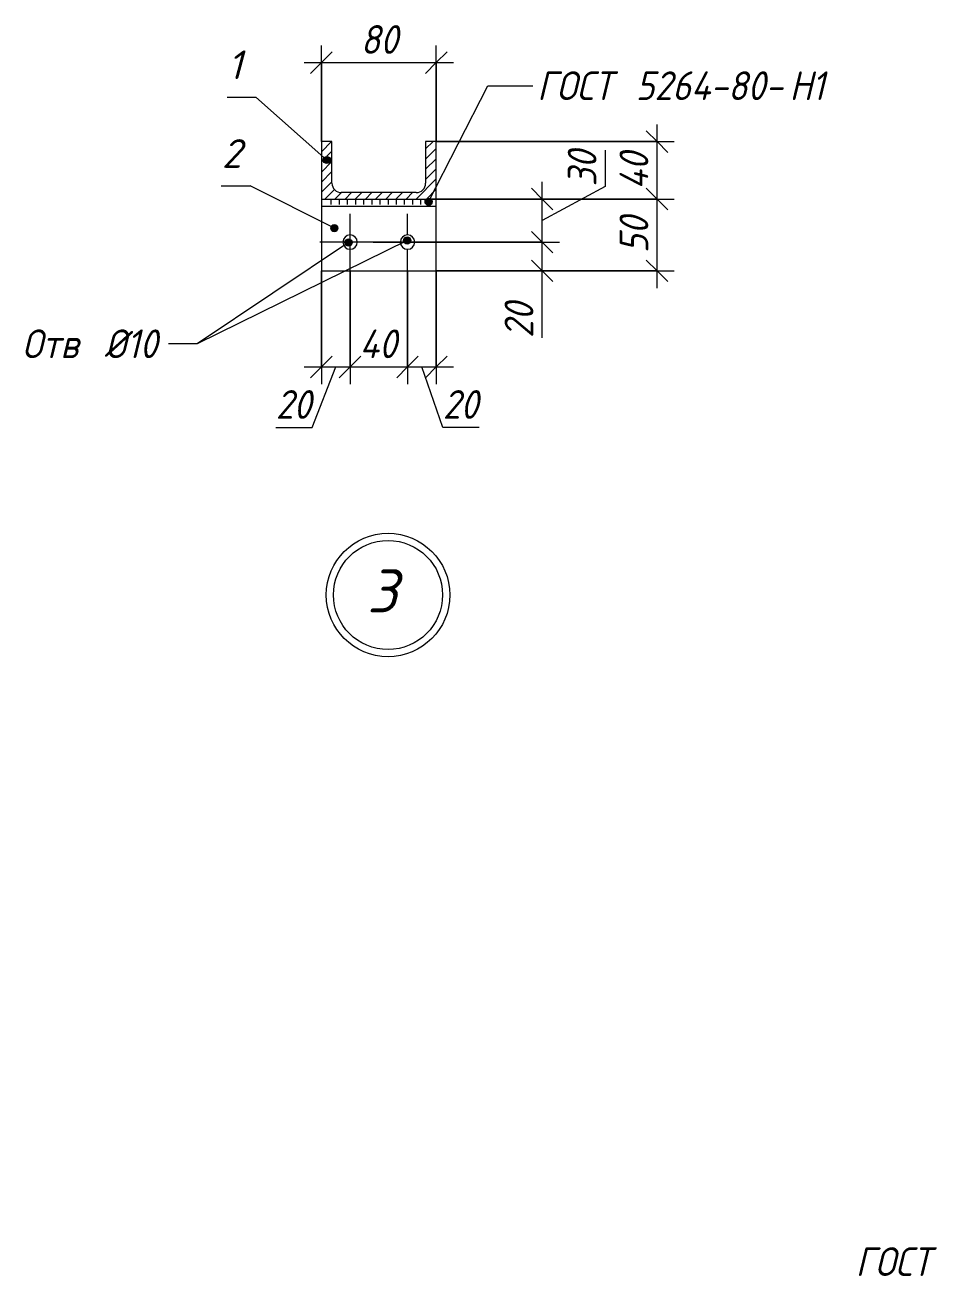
# Model space of a CAD drawing. Header units: millimetres. Extents: x -11164 to -4227, y -523 to 5092.
# Drawn here: x -6149 to -5514, y 3365 to 4237 of the extents above; entities that cross this region are included whole.
import ezdxf

# ---------------------------------------------------------------- set-up
doc = ezdxf.new("R2010")
doc.units = ezdxf.units.MM
doc.linetypes.add('50_200_ШТРИХ_1Т_ш5_п1_п1_', pattern=[70, 50, -10, 0, -10])
for name, color, linetype, lineweight in [('A-ANNO-DIMS', 7, 'Continuous', 9), ('A-ANNO-DIMS-10', 7, 'Continuous', 9), ('A-ANNO-NOTE', 7, 'Continuous', 9), ('A-DETL', 7, 'Continuous', 9), ('A-DETL-5', 7, 'Continuous', 20), ('A-DETL-CNTR-1', 7, '50_200_ШТРИХ_1Т_ш5_п1_п1_', 5), ('A-DETL-GENF-1', 7, 'Continuous', 5), ('G-ANNO-TEXT', 7, 'Continuous', 9)]:
    doc.layers.add(name, color=color, linetype=linetype, lineweight=lineweight)
doc.styles.add('ISOCPEUR_B_I', font='', dxfattribs={"height": 30})
doc.styles.add('ISOCPEUR_I_3', font='isocpeui.ttf', dxfattribs={"width": 0.9, "height": 20})
doc.styles.add('ISOCPEUR_I_4', font='isocpeui.ttf', dxfattribs={"height": 20})
doc.styles.get('ISOCPEUR_B_I').set_extended_font_data('ISOCPEUR', italic=True, bold=True)
doc.dimstyles.new('ISO-2_0_0_9К_СРЕДНИЙ_2', dxfattribs={"dimscale": 304.8, "dimtxt": 19.919624, "dimasz": 0.049213, "dimexe": 0.03937, "dimexo": 0, "dimgap": 0, "dimtad": 1, "dimdec": 0, "dimzin": 0, "dimdsep": 46, "dimtxsty": 'ISOCPEUR_I_3', "dimblk1": 'OBLIQUE', "dimblk2": 'OBLIQUE', "dimsah": 1, "dimcen": 0.09, "dimdle": 0.03937, "dimazin": 0, "dimtfac": 1, "dimtdec": 4, "dimtix": 1, "dimtmove": 0, "dimatfit": 3, "dimfxl": 1, "dimtvp": 1, "dimtolj": 1, "dimtzin": 0, "dimarcsym": 2})
doc.dimstyles.new('ISO-2_0_0_9К_СРЕДНИЙ_3', dxfattribs={"dimscale": 304.8, "dimtxt": 19.919624, "dimasz": 0.049213, "dimexe": 0.03937, "dimexo": 0, "dimgap": 0, "dimtad": 1, "dimdec": 0, "dimzin": 0, "dimdsep": 46, "dimtxsty": 'ISOCPEUR_I_3', "dimblk1": 'OBLIQUE', "dimblk2": 'OBLIQUE', "dimsah": 1, "dimcen": 0.09, "dimdle": 0.03937, "dimazin": 0, "dimtfac": 1, "dimtdec": 4, "dimtix": 1, "dimtmove": 1, "dimatfit": 3, "dimfxl": 1, "dimtvp": 1, "dimtolj": 1, "dimtzin": 0, "dimarcsym": 2})

# ---------------------------------------------------------------- blocks, each defined once
blk = doc.blocks.new('DIMBLOCK41-АР1_Узлы металлических стоек')
at = {"layer": 'A-ANNO-DIMS-10', "lineweight": 20}
for p, q in [((-5788.91, 4085.54), (-5796.41, 4093.04)), ((-5788.91, 4085.54), (-5781.41, 4078.04)), ((-5788.91, 4065.54), (-5796.41, 4073.04)), ((-5788.91, 4065.54), (-5781.41, 4058.04))]:
    blk.add_line(p, q, dxfattribs=at)
at = {"layer": 'A-ANNO-DIMS-10'}
for p, q in [((-5906.58, 4085.54), (-5776.91, 4085.54)), ((-5788.91, 4085.54), (-5906.58, 4085.54)), ((-5788.91, 4053.54), (-5788.91, 4085.54)), ((-5788.91, 4044.06), (-5788.91, 4075.54)), ((-5862.58, 4065.54), (-5776.91, 4065.54)), ((-5788.91, 4065.54), (-5862.58, 4065.54)), ((-5788.91, 4018.77), (-5788.91, 4044.06))]:
    blk.add_line(p, q, dxfattribs=at)
at = {"layer": 'A-ANNO-DIMS-10', "color": 0, "insert": (-5815.04, 4018.77), "char_height": 20, "width": 30.3391, "attachment_point": 1, "rotation": 90, "line_spacing_factor": 1.149209, "style": 'ISOCPEUR_I_3'}
blk.add_mtext('20', dxfattribs=at)
blk = doc.blocks.new('_Oblique')
at = {"color": 0, "linetype": 'ByBlock', "lineweight": -2}
blk.add_line((-0.5, -0.5), (0.5, 0.5), dxfattribs=at)
blk = doc.blocks.new('DIMBLOCK42-АР1_Узлы металлических стоек')
at = {"layer": 'A-ANNO-DIMS-10'}
for p, q in [((-5744.95, 4149.61), (-5744.95, 4124.32)), ((-5788.91, 4085.54), (-5788.91, 4127.54)), ((-5744.95, 4124.32), (-5788.91, 4100.54)), ((-5867.83, 4115.54), (-5776.91, 4115.54)), ((-5788.91, 4115.54), (-5867.83, 4115.54)), ((-5906.58, 4085.54), (-5776.91, 4085.54)), ((-5788.91, 4085.54), (-5906.58, 4085.54))]:
    blk.add_line(p, q, dxfattribs=at)
at = {"layer": 'A-ANNO-DIMS-10', "lineweight": 20}
for p, q in [((-5788.91, 4115.54), (-5796.41, 4123.04)), ((-5788.91, 4115.54), (-5781.41, 4108.04)), ((-5788.91, 4085.54), (-5796.41, 4093.04)), ((-5788.91, 4085.54), (-5781.41, 4078.04))]:
    blk.add_line(p, q, dxfattribs=at)
at = {"layer": 'A-ANNO-DIMS-10', "color": 0, "insert": (-5771.08, 4124.32), "char_height": 20, "width": 30.3391, "attachment_point": 1, "rotation": 90, "line_spacing_factor": 1.149209, "style": 'ISOCPEUR_I_3'}
blk.add_mtext('30', dxfattribs=at)
blk = doc.blocks.new('DIMBLOCK43-АР1_Узлы металлических стоек')
at = {"layer": 'A-ANNO-DIMS-10', "lineweight": 20}
for p, q in [((-5708.91, 4115.54), (-5716.41, 4123.04)), ((-5708.91, 4115.54), (-5701.41, 4108.04)), ((-5708.91, 4065.54), (-5716.41, 4073.04)), ((-5708.91, 4065.54), (-5701.41, 4058.04))]:
    blk.add_line(p, q, dxfattribs=at)
at = {"layer": 'A-ANNO-DIMS-10'}
for p, q in [((-5862.58, 4115.54), (-5696.91, 4115.54)), ((-5708.91, 4115.54), (-5862.58, 4115.54)), ((-5708.91, 4053.54), (-5708.91, 4115.54)), ((-5862.58, 4065.54), (-5696.91, 4065.54)), ((-5708.91, 4065.54), (-5862.58, 4065.54))]:
    blk.add_line(p, q, dxfattribs=at)
at = {"layer": 'A-ANNO-DIMS-10', "color": 0, "insert": (-5735.04, 4077.9), "char_height": 20, "width": 30.3391, "attachment_point": 1, "rotation": 90, "line_spacing_factor": 1.149209, "style": 'ISOCPEUR_I_3'}
blk.add_mtext('50', dxfattribs=at)
blk = doc.blocks.new('DIMBLOCK44-АР1_Узлы металлических стоек')
at = {"layer": 'A-ANNO-DIMS-10'}
for p, q in [((-5708.91, 4115.54), (-5708.91, 4167.54)), ((-5862.58, 4155.54), (-5696.91, 4155.54)), ((-5708.91, 4155.54), (-5862.58, 4155.54)), ((-5862.58, 4115.54), (-5696.91, 4115.54)), ((-5708.91, 4115.54), (-5862.58, 4115.54))]:
    blk.add_line(p, q, dxfattribs=at)
at = {"layer": 'A-ANNO-DIMS-10', "lineweight": 20}
for p, q in [((-5708.91, 4155.54), (-5716.41, 4163.04)), ((-5708.91, 4155.54), (-5701.41, 4148.04)), ((-5708.91, 4115.54), (-5716.41, 4123.04)), ((-5708.91, 4115.54), (-5701.41, 4108.04))]:
    blk.add_line(p, q, dxfattribs=at)
at = {"layer": 'A-ANNO-DIMS-10', "color": 0, "insert": (-5735.04, 4122.14), "char_height": 20, "width": 32.1779, "attachment_point": 1, "rotation": 90, "line_spacing_factor": 1.149209, "style": 'ISOCPEUR_I_3'}
blk.add_mtext('40', dxfattribs=at)
blk = doc.blocks.new('DIMBLOCK45-АР1_Узлы металлических стоек')
at = {"layer": 'A-ANNO-DIMS-10'}
for p, q in [((-5942.58, 4065.54), (-5942.58, 3986.57)), ((-5942.58, 3998.57), (-5942.58, 4065.54)), ((-5922.58, 4065.15), (-5922.58, 3986.57)), ((-5922.58, 3998.57), (-5922.58, 4065.15)), ((-5954.58, 3998.57), (-5922.58, 3998.57)), ((-5948.98, 3956.35), (-5932.58, 3998.57)), ((-5974.26, 3956.35), (-5948.98, 3956.35))]:
    blk.add_line(p, q, dxfattribs=at)
at = {"layer": 'A-ANNO-DIMS-10', "lineweight": 20}
for p, q in [((-5942.58, 3998.57), (-5935.08, 4006.07)), ((-5922.58, 3998.57), (-5915.08, 4006.07)), ((-5942.58, 3998.57), (-5950.08, 3991.07)), ((-5922.58, 3998.57), (-5930.08, 3991.07))]:
    blk.add_line(p, q, dxfattribs=at)
at = {"layer": 'A-ANNO-DIMS-10', "color": 0, "insert": (-5974.26, 3982.48), "char_height": 20, "width": 30.3391, "attachment_point": 1, "line_spacing_factor": 1.149209, "style": 'ISOCPEUR_I_3'}
blk.add_mtext('20', dxfattribs=at)
blk = doc.blocks.new('DIMBLOCK46-АР1_Узлы металлических стоек')
at = {"layer": 'A-ANNO-DIMS-10'}
for p, q in [((-5922.58, 4065.15), (-5922.58, 3986.57)), ((-5922.58, 3998.57), (-5922.58, 4065.15)), ((-5882.58, 4065.15), (-5882.58, 3986.57)), ((-5882.58, 3998.57), (-5882.58, 4065.15)), ((-5922.58, 3998.57), (-5882.58, 3998.57))]:
    blk.add_line(p, q, dxfattribs=at)
at = {"layer": 'A-ANNO-DIMS-10', "lineweight": 20}
for p, q in [((-5922.58, 3998.57), (-5915.08, 4006.07)), ((-5882.58, 3998.57), (-5875.08, 4006.07)), ((-5922.58, 3998.57), (-5930.08, 3991.07)), ((-5882.58, 3998.57), (-5890.08, 3991.07))]:
    blk.add_line(p, q, dxfattribs=at)
at = {"layer": 'A-ANNO-DIMS-10', "color": 0, "insert": (-5915.98, 4024.7), "char_height": 20, "width": 32.1779, "attachment_point": 1, "line_spacing_factor": 1.149209, "style": 'ISOCPEUR_I_3'}
blk.add_mtext('40', dxfattribs=at)
blk = doc.blocks.new('DIMBLOCK47-АР1_Узлы металлических стоек')
at = {"layer": 'A-ANNO-DIMS-10'}
for p, q in [((-5882.58, 4065.15), (-5882.58, 3986.57)), ((-5882.58, 3998.57), (-5882.58, 4065.15)), ((-5862.58, 4065.54), (-5862.58, 3986.57)), ((-5862.58, 3998.57), (-5862.58, 4065.54)), ((-5882.58, 3998.57), (-5850.58, 3998.57)), ((-5858.04, 3956.35), (-5872.58, 3998.57)), ((-5832.76, 3956.35), (-5858.04, 3956.35))]:
    blk.add_line(p, q, dxfattribs=at)
at = {"layer": 'A-ANNO-DIMS-10', "lineweight": 20}
for p, q in [((-5882.58, 3998.57), (-5875.08, 4006.07)), ((-5862.58, 3998.57), (-5855.08, 4006.07)), ((-5882.58, 3998.57), (-5890.08, 3991.07)), ((-5862.58, 3998.57), (-5870.08, 3991.07))]:
    blk.add_line(p, q, dxfattribs=at)
at = {"layer": 'A-ANNO-DIMS-10', "color": 0, "insert": (-5858.04, 3982.48), "char_height": 20, "width": 30.3391, "attachment_point": 1, "line_spacing_factor": 1.149209, "style": 'ISOCPEUR_I_3'}
blk.add_mtext('20', dxfattribs=at)
blk = doc.blocks.new('DIMBLOCK48-АР1_Узлы металлических стоек')
at = {"layer": 'A-ANNO-DIMS-10'}
for p, q in [((-5942.58, 4155.54), (-5942.58, 4222.57)), ((-5862.58, 4155.54), (-5862.58, 4222.57)), ((-5954.58, 4210.57), (-5850.58, 4210.57)), ((-5942.58, 4210.57), (-5942.58, 4155.54)), ((-5862.58, 4210.57), (-5862.58, 4155.54))]:
    blk.add_line(p, q, dxfattribs=at)
at = {"layer": 'A-ANNO-DIMS-10', "lineweight": 20}
for p, q in [((-5942.58, 4210.57), (-5935.08, 4218.07)), ((-5862.58, 4210.57), (-5855.08, 4218.07)), ((-5942.58, 4210.57), (-5950.08, 4203.07)), ((-5862.58, 4210.57), (-5870.08, 4203.07))]:
    blk.add_line(p, q, dxfattribs=at)
at = {"layer": 'A-ANNO-DIMS-10', "color": 0, "insert": (-5915.22, 4236.7), "char_height": 20, "width": 30.3391, "attachment_point": 1, "line_spacing_factor": 1.149209, "style": 'ISOCPEUR_I_3'}
blk.add_mtext('80', dxfattribs=at)
blk = doc.blocks.new('_AT__Текстовая выноска1 - _AT__Текстовая выноска 2-25057224-АР1_Узлы металлических стоек')
at = {"layer": 'A-ANNO-NOTE'}
blk.add_line((0, 0), (2, 0), dxfattribs=at)

msp = doc.modelspace()

# ---------------------------------------------------------------- hatches: boundary and pattern name
at = {"layer": 'A-ANNO-NOTE'}
h = msp.add_hatch(color=256, dxfattribs=at)
edge = h.paths.add_edge_path(flags=0)
edge.add_arc((-5938.75, 4142.74), 2.5, 0, 360)
h = msp.add_hatch(color=256, dxfattribs=at)
edge = h.paths.add_edge_path(flags=0)
edge.add_arc((-5933.53, 4095.23), 2.5, 0, 360)
at = {"layer": 'A-DETL-GENF-1'}
h = msp.add_hatch(dxfattribs=at)
h.set_pattern_fill('FP_10', color=256, style=0, pattern_type=2)
h.set_pattern_definition([(45, (-11151.766, 0), (-3.535534, 3.535534), [])])
h.paths.add_polyline_path([(-5862.58, 4115.54), (-5862.58, 4155.54), (-5869.98, 4155.54), (-5869.98, 4126.54), (-5870.2, 4124.86), (-5870.99, 4123.11), (-5871.88, 4121.95), (-5873.23, 4120.91), (-5874.79, 4120.27), (-5876.48, 4120.04), (-5928.68, 4120.04), (-5930.36, 4120.27), (-5931.93, 4120.91), (-5933.27, 4121.95), (-5934.31, 4123.29), (-5934.95, 4124.86), (-5935.18, 4126.54), (-5935.18, 4155.54), (-5942.58, 4155.54), (-5942.58, 4115.54), (-5915.58, 4115.54)], flags=0)
at = {"layer": 'G-ANNO-TEXT'}
h = msp.add_hatch(color=256, dxfattribs=at)
edge = h.paths.add_edge_path(flags=0)
edge.add_arc((-5867.93, 4113.7), 2.5, 0, 360)
h = msp.add_hatch(color=256, dxfattribs=at)
edge = h.paths.add_edge_path(flags=0)
edge.add_arc((-5923.71, 4085.24), 2.5, 0, 360)
h = msp.add_hatch(color=256, dxfattribs=at)
edge = h.paths.add_edge_path(flags=0)
edge.add_arc((-5882.85, 4086.7), 2.5, 0, 360)

# ---------------------------------------------------------------- linework, layer by layer
at = {"layer": 'A-ANNO-NOTE'}
for p, q in [((-5938.75, 4142.74), (-5988.13, 4186.56)), ((-5933.53, 4095.23), (-5992.21, 4124.76))]:
    msp.add_line(p, q, dxfattribs=at)
for centre in [(-5938.75, 4142.74), (-5933.53, 4095.23)]:
    msp.add_circle(centre, 2.5, dxfattribs=at)
at = {"layer": 'A-DETL'}
for p, q in [((-5942.58, 4115.54), (-5942.58, 4065.54)), ((-5935.87, 4115.54), (-5935.87, 4111.65)), ((-5930.2, 4115.54), (-5930.2, 4111.65)), ((-5924.53, 4115.54), (-5924.53, 4111.65)), ((-5918.86, 4115.54), (-5918.86, 4111.65)), ((-5913.19, 4115.54), (-5913.19, 4111.65)), ((-5907.52, 4115.54), (-5907.52, 4111.65)), ((-5901.85, 4115.54), (-5901.85, 4111.65)), ((-5896.18, 4115.54), (-5896.18, 4111.65)), ((-5890.51, 4115.54), (-5890.51, 4111.65)), ((-5884.84, 4115.54), (-5884.84, 4111.65)), ((-5879.17, 4115.54), (-5879.17, 4111.65)), ((-5873.5, 4115.54), (-5873.5, 4111.65)), ((-5867.83, 4115.54), (-5867.83, 4111.65)), ((-5862.58, 4065.54), (-5862.58, 4115.54)), ((-5942.58, 4110.54), (-5862.58, 4110.54)), ((-5942.58, 4065.54), (-5862.58, 4065.54))]:
    msp.add_line(p, q, dxfattribs=at)
for radius in [43, 38]:
    msp.add_circle((-5896.18, 3839.75), radius, dxfattribs=at)
for centre, start, end in [((-5922.58, 4085.54), 90, 270), ((-5922.58, 4085.54), 270, 90), ((-5882.58, 4085.54), 90, 270), ((-5882.58, 4085.54), 270, 90)]:
    msp.add_arc(centre, 5, start, end, dxfattribs=at)
at = {"layer": 'A-DETL-5'}
for p, q in [((-5935.18, 4155.54), (-5942.58, 4155.54)), ((-5942.58, 4155.54), (-5942.58, 4115.54)), ((-5935.18, 4126.54), (-5935.18, 4155.54)), ((-5862.58, 4155.54), (-5869.98, 4155.54)), ((-5869.98, 4155.54), (-5869.98, 4126.54)), ((-5862.58, 4115.54), (-5862.58, 4155.54)), ((-5942.58, 4115.54), (-5862.58, 4115.54)), ((-5876.48, 4120.04), (-5928.68, 4120.04))]:
    msp.add_line(p, q, dxfattribs=at)
for centre, start, end in [((-5928.68, 4126.54), 180, 270), ((-5876.48, 4126.54), 270, 0)]:
    msp.add_arc(centre, 6.5, start, end, dxfattribs=at)
at = {"layer": 'A-DETL-CNTR-1'}
for p, q in [((-5922.58, 4065.15), (-5922.58, 4105.15)), ((-5882.58, 4090.54), (-5882.58, 4105.15)), ((-5906.58, 4085.54), (-5943.58, 4085.54)), ((-5887.58, 4085.54), (-5903.58, 4085.54)), ((-5882.58, 4065.15), (-5882.58, 4080.54)), ((-5866.58, 4085.54), (-5877.58, 4085.54))]:
    msp.add_line(p, q, dxfattribs=at)
at = {"layer": 'G-ANNO-TEXT'}
for p, q in [((-5867.93, 4113.7), (-5826.65, 4194.49)), ((-5826.65, 4194.49), (-5795.4, 4194.49)), ((-5882.85, 4086.7), (-6028.93, 4014.72)), ((-5923.71, 4085.24), (-6028.93, 4014.72)), ((-6042.98, 4014.72), (-6049.04, 4014.72)), ((-6028.93, 4014.72), (-6042.98, 4014.72)), ((-6028.93, 4014.72), (-6042.98, 4014.72))]:
    msp.add_line(p, q, dxfattribs=at)
for centre in [(-5867.93, 4113.7), (-5923.71, 4085.24), (-5882.85, 4086.7)]:
    msp.add_circle(centre, 2.5, dxfattribs=at)

# ---------------------------------------------------------------- block references
at = {"layer": 'A-ANNO-NOTE', "xscale": 10, "yscale": 10, "zscale": 10}
for p in [(-6008.13, 4186.56), (-6012.21, 4124.76)]:
    msp.add_blockref('_AT__Текстовая выноска1 - _AT__Текстовая выноска 2-25057224-АР1_Узлы металлических стоек', p, dxfattribs=at)

# ---------------------------------------------------------------- texts
at = {"layer": 'A-ANNO-NOTE', "char_height": 20, "attachment_point": 1, "style": 'ISOCPEUR_I_4'}
for s, insert, width in [('\\fISOCPEUR|b0|i1|c204|p34|;1', (-6007.72, 4219.09), 12.827), ('\\fISOCPEUR|b0|i1|c204|p34|;2', (-6011.8, 4157.28), 17.6371)]:
    msp.add_mtext(s, dxfattribs=dict(at, insert=insert, width=width))
at = {"layer": 'G-ANNO-TEXT', "attachment_point": 1}
for s, insert, char_height, width, style in [('ГОСТ', (-5792.4, 4204.49), 20, 69.2658, 'ISOCPEUR_I_3'), (' 5264-80-', (-5735.25, 4204.49), 20, 143.5822, 'ISOCPEUR_I_3'), ('\\fISOCPEUR|b0|i1|c204|p34|;\\W.9;Н', (-5616.78, 4204.49), 20, 18.7595, 'ISOCPEUR_I_3'), ('\\fISOCPEUR|b0|i1|c204|p34|;\\W.9;1', (-5601.31, 4204.49), 20, 11.5443, 'ISOCPEUR_I_3'), ('Отв', (-6150.86, 4024.72), 20, 55.5569, 'ISOCPEUR_I_3'), (' Ø10', (-6105.03, 4024.72), 20, 64.2152, 'ISOCPEUR_I_3'), ('\\fISOCPEUR|b1|i1|c204|p34|;3', (-5910.78, 3857.6), 30, 26.4557, 'ISOCPEUR_B_I'), ('ГОСТ', (-5570.72, 3385.4), 20, 69.2658, 'ISOCPEUR_I_3')]:
    msp.add_mtext(s, dxfattribs=dict(at, insert=insert, char_height=char_height, width=width, style=style))

# ---------------------------------------------------------------- dimensions: what is measured, and where the dimension line sits
at = {"layer": 'A-ANNO-DIMS'}
for base, p1, p2, override, picture, middle in [((-5862.58, 4210.57), (-5942.58, 4155.54), (-5862.58, 4155.54), {"dimpost": '<>', "dimfxl": 80}, 'DIMBLOCK48-АР1_Узлы металлических стоек', (-5902.58, 4220.57)), ((-5882.58, 3998.57), (-5922.58, 4065.15), (-5882.58, 4065.15), {"dimpost": '<>', "dimfxl": 40}, 'DIMBLOCK46-АР1_Узлы металлических стоек', (-5902.58, 4008.57))]:
    dim = msp.add_linear_dim(base=base, p1=p1, p2=p2, dimstyle='ISO-2_0_0_9К_СРЕДНИЙ_2', override=override, dxfattribs=at)
    dim.commit()
    dim.dimension.update_dxf_attribs({"geometry": picture, "text_midpoint": middle})
for base, p1, p2, override, picture, middle in [((-5708.91, 4155.54), (-5862.58, 4115.54), (-5862.58, 4155.54), {"dimpost": '<>', "dimfxl": 40}, 'DIMBLOCK44-АР1_Узлы металлических стоек', (-5718.91, 4135.54)), ((-5708.91, 4115.54), (-5862.58, 4065.54), (-5862.58, 4115.54), {"dimpost": '<>', "dimfxl": 50}, 'DIMBLOCK43-АР1_Узлы металлических стоек', (-5718.91, 4090.54))]:
    dim = msp.add_linear_dim(base=base, p1=p1, p2=p2, angle=90, dimstyle='ISO-2_0_0_9К_СРЕДНИЙ_2', override=override, dxfattribs=at)
    dim.commit()
    dim.dimension.update_dxf_attribs({"geometry": picture, "text_midpoint": middle})
for base, p1, p2, override, picture, middle in [((-5788.91, 4115.54), (-5906.58, 4085.54), (-5867.83, 4115.54), {"dimpost": '<>', "dimfxl": 49.003027}, 'DIMBLOCK42-АР1_Узлы металлических стоек', (-5757.74, 4139.49)), ((-5788.91, 4085.54), (-5862.58, 4065.54), (-5906.58, 4085.54), {"dimpost": '<>', "dimfxl": 48.331988}, 'DIMBLOCK41-АР1_Узлы металлических стоек', (-5801.71, 4033.94))]:
    dim = msp.add_linear_dim(base=base, p1=p1, p2=p2, angle=90, dimstyle='ISO-2_0_0_9К_СРЕДНИЙ_3', override=override, dxfattribs=at)
    dim.commit()
    dim.dimension.update_dxf_attribs({"geometry": picture, "text_midpoint": middle, "dimtype": 160, "text_rotation": 90})
for base, p1, p2, picture, middle in [((-5922.58, 3998.57), (-5942.58, 4065.54), (-5922.58, 4065.15), 'DIMBLOCK45-АР1_Узлы металлических стоек', (-5959.09, 3969.15)), ((-5862.58, 3998.57), (-5882.58, 4065.15), (-5862.58, 4065.54), 'DIMBLOCK47-АР1_Узлы металлических стоек', (-5842.87, 3969.15))]:
    dim = msp.add_linear_dim(base=base, p1=p1, p2=p2, dimstyle='ISO-2_0_0_9К_СРЕДНИЙ_3', override={"dimpost": '<>', "dimfxl": 20.003834}, dxfattribs=at)
    dim.commit()
    dim.dimension.update_dxf_attribs({"geometry": picture, "text_midpoint": middle, "dimtype": 160})

doc.saveas('drawing.dxf')
